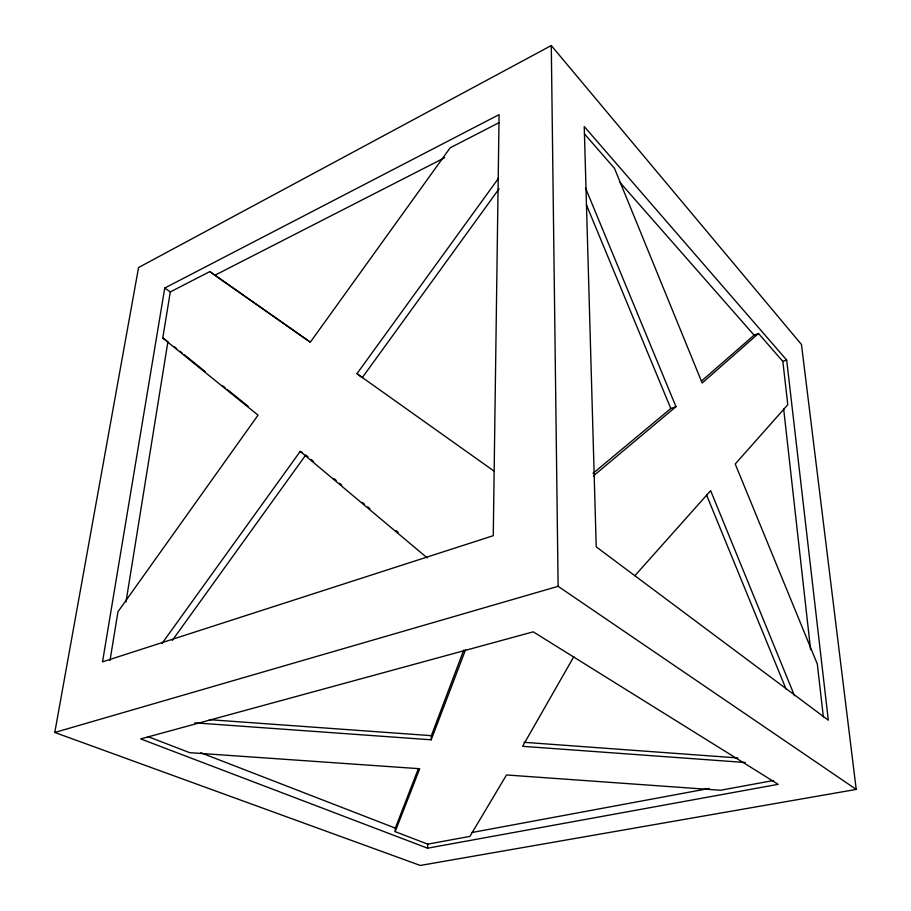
<?xml version="1.0" encoding="UTF-8"?>
<svg xmlns="http://www.w3.org/2000/svg" width="911" height="911" viewBox="0 0 911 911"><rect width="100%" height="100%" fill="white"/><g stroke="black" fill="none" stroke-linecap="round" stroke-linejoin="round"><path stroke-width="1.37" d="M194.726 722.844L431.199 739.8L431.358 735.667L463.756 650.09M427.566 848.187L140.67 738.912L533.231 631.835L778.199 784.325L427.566 848.187L427.714 844.155L395.169 831.641L395.34 828.122L418.343 768.747M126.003 601.875L167.943 341.5M109.992 660.543L117.974 611.714L258.041 415.165L162.762 338.049L170.3 291.93L209.826 271.58L310.366 342.126L450.136 147.833L499.103 122.609M164.754 288.035L102.522 661.853L493.261 535.691L499.091 114.615L164.754 288.035L170.3 291.93M54.774 732.467L138.563 267.527L551.28 45.55L801.464 344.483L856.226 789.416L420.29 865.45L54.774 732.467L558.124 586.32L856.226 789.416M431.199 739.8L465.612 649.566M395.169 831.641L419.72 768.725L189.693 752.668L147.901 736.6M573.816 656.694L522.607 746.314L745.323 762.507M162.033 643.428L300.243 451.366L302.452 452.801M172.316 640.399L305.777 454.965L307.952 456.787M499.069 188.816L362.271 377.632L356.964 373.692L498.556 178.226M634.819 575.775L710.648 490.676L794.472 695.685M823.35 716.934L817.315 664.028L735.223 464.006L787.787 404.735L782.856 361.405L758.521 333.506L702.176 383.019L614.492 168.353L584.429 133.883M701.447 381.105L754.103 335.146L758.521 333.506M593.448 475.895L675.973 406.693L585.488 187.917M592.981 473.39L670.803 408.515L675.973 406.693M444.716 157.683L214.848 275.27L209.826 271.58M782.856 361.405L786.671 360.05L828.315 720.191L596.227 546.862L584.236 126.504L786.671 360.05M471.397 832.62L709.1 788.47M427.714 844.155L469.928 836.378L506.505 774.965L720.555 790.247L773.576 780.488M209.393 719.667L431.358 735.667M524.03 742.306L737.91 757.952M200.796 752.759L395.34 828.122M162.762 338.049L166.907 340.816M216.009 276.09L309.808 341.932M356.964 373.692L494.343 471.317M174.536 346.829L176.723 348.606M180.025 351.27L182.223 353.047M184.409 354.823L205.282 371.688M222.853 385.9L225.051 387.665M227.238 389.441L248.111 406.317M311.209 459.52L313.384 461.342M334.041 478.651L336.216 480.473M339.484 483.194L341.659 485.016M362.305 502.325L364.48 504.147M367.748 506.88L369.923 508.702M396.012 530.566L398.187 532.388M300.243 451.366L427.27 557.942M619.935 182.394L754.103 335.146M586.411 204.816L670.803 408.515M706.537 494.924L786.011 688.967M783.676 409.05L810.596 649.691M551.28 45.55L558.124 586.32"/></g></svg>
